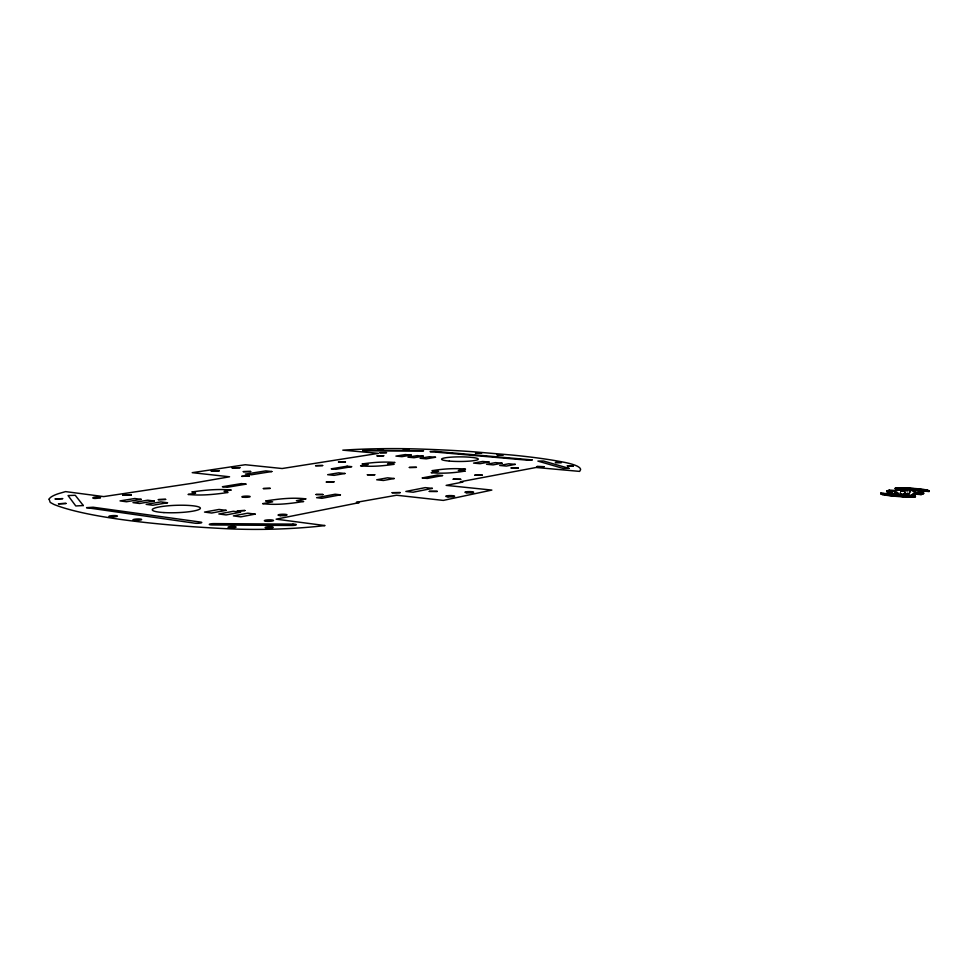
<?xml version="1.0" encoding="UTF-8"?>
<svg xmlns="http://www.w3.org/2000/svg" width="978" height="978" viewBox="0 0 978 978"><rect width="100%" height="100%" fill="white"/><g stroke="black" fill="none" stroke-linecap="round" stroke-linejoin="round"><path stroke-width="1.47" d="M891.728 492.545L891.753 491.91L886.594 493.633L880.909 493.132L880.885 493.768L886.557 494.269L890.457 492.863M886.557 494.269L886.594 493.633M886.814 491.017L892.449 491.506L891.386 492.521L892.425 492.142L886.789 491.653L886.814 491.017C890.127 488.951 894.039 491.445 897.413 489.868L897.376 490.504M889.515 490.064L886.789 491.653M893.33 495.002L893.978 494.134L897.572 493.866M894.222 490.822L893.146 491.213L895.127 490.895L893.916 491.396M894.271 494.44L894.87 494.856L894.894 494.22L893.354 494.367L893.978 494.134M894.577 493.291C893.77 494.342 894.308 492.081 897.144 492.973L897.119 493.817L896.74 492.35L895.139 492.631L896.74 492.35M894.405 492.949L894.846 493.621L897.144 492.973M894.846 493.621L894.87 492.985M895.09 491.531L895.139 490.54M895.249 488.01L900.836 488.487L900.799 489.11L895.225 488.633L896.3 487.924A12.971 1.748 2.4 0 1 898.048 487.826L898.672 487.802A12.971 1.748 2.4 0 1 902.731 487.79A26.198 3.557 2.4 0 1 911.728 488.242L917.498 488.731A26.247 3.557 2.4 0 1 925.237 489.697A11.724 1.577 2.4 0 1 927.877 490.271L928.195 490.369A11.724 1.577 2.4 0 1 928.868 490.675L929.063 491.518L929.002 490.785M895.408 493.621L895.445 492.973M895.579 494.183L895.775 492.851M895.921 494.049L895.824 492.68M896.068 492.289L895.115 493.267L896.716 492.985M896.484 494.049L896.52 493.413M896.96 494.086L896.985 493.45M900.836 488.487L897.046 490.467L900.799 489.11M900.75 491.2L902.364 490.296L900.787 490.565M901.435 491.262L901.459 490.626M901.655 490.87L901.679 490.235M912.694 496.115L905.115 496.103L904.87 495.369L906.41 495.223L904.87 495.369M905.457 495.785L906.386 495.87L904.846 496.017L905.481 495.137M905.762 496.103L905.799 495.455M906.74 494.66L907.229 493.853L907.193 494.489M907.914 494.379L909.54 493.462L907.951 493.743M913.012 494.183L913.33 494.856L913.012 494.183L914.601 493.829M912.987 494.819L913.917 493.841M913.88 494.477L914.491 493.817M914.234 494.501L915.249 493.12L917.205 492.802L915.249 493.12M880.909 493.132L880.958 493.988A10.024 1.381 2.4 0 0 881.789 494.416L884.515 495.015A34.377 4.682 2.4 0 0 907.56 497.044A10.122 1.406 2.4 0 0 915.371 496.8L915.396 496.152L909.577 495.638L913.366 494.208M916.264 493.364L915.212 493.756L916.166 493.193M917.865 492.496L923.623 492.985L923.587 493.633L917.719 493.144L919.21 491.995M917.804 493.156L918.831 492.753L918.525 492.093L924.1 490.296M918.831 492.753L919.406 491.751M919.369 492.386L919.748 491.787M915.237 494.122L921.007 494.623L923.623 492.985M919.711 492.423L924.1 490.308M895.31 495.32L896.239 495.626M377.973 449.257L383.449 449.244L378.4 449.11M899.198 489.66L900.029 489.697M897.951 490.112L899.699 489.733M886.655 493.731L885.848 493.719L886.691 493.768M892.78 490.944L892.462 490.956M882.645 493.499L883.293 493.499M901.093 493.682L900.371 493.597L901.129 493.645M884.699 494.269L885.127 494.245M921.007 494.623L923.587 493.633M914.21 493.829L921.044 493.976M913.33 494.856L908.831 496.408L909.662 496.433M916.141 493.829L917.181 493.438M914.406 491.152L916.349 490.846L912.584 490.797L915.066 491.384L913.489 491.653L914.381 491.323M883.012 493.89L883.342 493.866M896.777 493.743L894.234 493.425M902.388 488.487L903.061 488.511M904.858 496.029L912.694 496.09M905.2 492.154L904.479 492.117L905.261 492.105M907.229 496.249L907.939 496.286M920.714 490.43L921.52 490.467L920.738 490.479M920.689 491.066L921.215 491.042M917.914 491.848L917.645 491.873M898.648 490.198L897.987 490.186M921.41 493.792L922.205 493.89L921.435 493.853M902.828 493.804L903.317 493.792M906.618 490.137L907.401 490.174L906.643 490.198M888.269 490.846L889.002 490.87L888.22 490.834M889.283 491.017L890.066 491.042M890.053 491.103L889.283 491.078M896.85 495.638L896.912 495.712M913.134 488.487L912.865 488.499M895.225 488.633L896.276 488.548A12.971 1.748 2.4 0 1 898.024 488.45L898.648 488.425A12.971 1.748 2.4 0 1 902.706 488.413A26.198 3.57 2.4 0 1 905.714 488.523M893.146 493.866L893.33 493.866M900.432 492.863L900.163 492.851M918.66 491.262L918.929 491.384M902.132 488.89L901.863 488.78M911.08 489.623L914.65 490.015L911.068 490.112M926.753 490.137L926.936 490.149M923.599 490.968L923.807 490.87M906.948 491.225L907.156 491.237M907.229 493.853L903.855 494.049L907.694 494.098L906.765 494.024M920.653 493.535L920.848 493.535M888.379 493.425L888.33 493.535M889.246 494.623L903.77 495.932M909.198 495.235L909.1 495.357M910.726 496.335L910.983 496.249M923.391 490.394L929.1 490.883M923.366 491.029L929.063 491.518M893.953 494.782L894.87 494.856M915.371 496.8L909.662 496.408M890.64 495.394L897.78 496.017M900.64 496.274L903.745 496.579L888.978 495.357M916.814 489.293L917.474 489.355A26.235 3.57 2.4 0 1 918.403 489.452M926.704 491.164L923.232 490.455M922.682 489.55L927.303 490.504L926.667 490.516M887.242 494.526L882.718 493.535M883.256 494.147L887.706 495.112M880.921 493.242L880.995 493.34A10.024 1.381 2.3 0 0 881.814 493.768L884.54 494.367A34.377 4.67 2.4 0 0 907.596 496.396A10.122 1.394 2.4 0 0 915.396 496.152M923.635 490.088A26.235 3.57 2.4 0 1 925.2 490.333A11.712 1.577 2.4 0 1 927.853 490.895L928.159 491.005A11.712 1.577 2.4 0 1 928.831 491.311M195.05 492.374L195.588 493.205L188.069 494.452C201.346 495.822 214.793 494.44 227.984 492.484L224.048 491.262L231.248 490.051C218.131 488.755 204.867 490.076 191.835 491.971L195.05 492.374M219.243 470.76L211.285 470.993L219.243 470.76M83.326 505.54L75.783 505.968L68.057 495.553L75.257 495.296L83.326 505.54M503.059 454.917L496.91 454.88L503.059 454.953M249.268 476.078L241.798 476.347L249.268 476.078M49.108 499.159L50.22 502.399L53.9 504.428A313.865 44.096 -0.7 0 0 227.862 528.768A105.233 16.76 -1.4 0 0 325.026 525.565L276.126 519.171L359.183 502.655L356.395 502.337L396.53 495.235L443.303 500.406L491.848 490.076L446.139 485.369L462.949 482.032L460.283 481.763L536.103 467.484L579.612 471.396L580.565 469.733A100.062 13.264 0 0 0 579.074 467.288L577.827 466.482A100.062 13.264 0 0 0 563.218 462.093A237.031 33.032 -0.6 0 0 512.57 455.1L472.949 451.738A235.123 32.408 -0.7 0 0 407.863 448.731A107.409 13.619 -0.5 0 0 374.855 448.804L369.366 448.939A107.409 13.619 -0.5 0 0 353.205 449.562L342.801 450.149L378.535 453.352L282.129 468.523L245.258 464.733L192.214 472.667L229.561 476.787L192.568 483.242L103.692 496.592L65.563 491.604L58.374 493.682A99.719 14.352 -1.9 0 0 49.89 498.059L49.108 499.159M383.706 455.736L377.092 455.882L383.706 455.736M244.928 510.528L237.385 510.834L244.928 510.528M333.975 481.824L326.346 482.044L333.975 481.824M481.555 453.083L475.467 453.095L481.543 453.12M416.408 467.337L409.354 467.46L416.408 467.337M914.687 489.391L910.176 489.208L914.687 489.391M345.417 461.885L338.535 462.032L345.417 461.885M899.956 494.868L895.347 494.709L899.956 494.868M322.654 465.528L315.601 465.687L322.654 465.528M270.197 488.377L263.375 488.56L270.197 488.377M66.052 503.438L58.509 503.792L66.052 503.438M400.185 492.606L392.141 492.704L400.185 492.606M62.616 498.633L55.22 498.963L62.616 498.633M239.903 467.692L232.092 467.802L239.903 467.692M165.649 499.391L158.363 499.624L165.649 499.391M561.396 462.545L555.467 462.508L561.396 462.545M250.649 471.494L243.314 471.64L250.649 471.494M437.276 491.408L429.281 491.384L437.276 491.408M423.474 450.748L362.85 450.528L423.474 450.748M131.272 494.929L122.922 495.137L131.272 494.929M86.602 507.655L194.867 523.193A4.01 0.66 -1.9 0 0 200.539 523.034A4.01 0.66 -1.9 0 0 200.649 522.093L93.118 507.227L86.602 507.655M408.938 449.367L403.449 449.379L408.938 449.367M374.745 474.746L367.386 474.746L374.745 474.746M532.093 459.929L527.594 460.198L430.063 451.628L434.489 451.298L532.093 459.929M518.242 468.059L511.152 467.973L518.242 468.059M100.489 497.668C89.768 500.235 90.697 495.565 100.489 497.668M569.074 468.376L563.279 468.474L537.888 461.09L543.487 461.005L569.074 468.376M482.215 475.112L474.905 475.149L482.215 475.112M573.389 465.919L567.362 465.809L573.389 465.919M886.667 494.403L885.86 494.391L886.655 494.391M322.923 494.513L315.98 494.501L322.923 494.513M460.724 479.318L453.217 479.22L460.724 479.318M909.1 490.345L909.907 490.406L909.149 490.345M543.964 466.702L536.959 466.543L543.964 466.702M386.481 452.631L380.002 452.692L386.481 452.631M914.185 493.205L914.992 493.254L914.185 493.205M884.699 494.905L885.383 494.966L884.699 494.905M919.369 489.917L918.782 490.137L920.274 490.002L919.369 489.917M902.718 494.905L901.178 495.051L902.718 494.905M916.643 489.685L915.151 489.831L916.643 489.685M903.635 494.978L903.024 495.21L904.564 495.064L903.635 494.978M917.547 489.77L916.973 489.99L918.464 489.844L917.547 489.77M909.748 491.641L909.149 491.861L910.652 491.726L909.748 491.641M882.633 494.452L883.305 494.513L882.682 494.44M893.061 494.061L891.533 494.208L893.061 494.061M907.181 488.89L905.689 489.024L907.181 488.89M904.882 490.137L902.621 489.941L906.374 489.99L904.882 490.137M908.073 488.963L907.486 489.183L908.978 489.037L908.073 488.963M902.926 491.054L902.327 491.274L903.831 491.139L902.926 491.054M891.239 493.902L889.699 494.049L891.239 493.902M905.383 488.731L903.892 488.878L905.383 488.731M910.542 496.91L910.665 496.897M905.371 488.12L897.902 488.083L905.359 488.095M904.564 494.954L903.892 494.941L904.528 494.966M903.097 487.912L902.413 487.863L903.097 487.888M907.046 493.389L907.718 493.45L907.107 493.377M908.904 495.712L909.687 495.76L908.965 495.699M917.608 493.707L918.391 493.78L917.67 493.694M912.657 496.763L904.87 496.714L912.621 496.775M924.479 489.721L924.528 489.709M924.442 490.345L924.577 490.333M900.775 488.328L901.533 488.377L900.848 488.328M907.242 496.885L907.303 496.873M921.08 489.428L906.472 488.23L921.093 489.403M927.205 490.858L926.545 490.822L927.23 490.834M432.374 488.389L413.095 492.215L405.858 491.433L425.198 487.631L432.374 488.389M255.148 514.122L240.759 516.873L233.4 515.895L247.813 513.169L255.148 514.122M515.272 464.379L506.384 466.078L499.734 465.479L508.646 463.78L515.272 464.379M303.535 501.506C289.953 503.67 276.334 505.296 262.63 503.658L272.679 501.812L265.649 500.956C279.072 498.853 292.495 497.313 306.028 498.866L296.407 500.663L303.535 501.506M465.027 471.09C453.792 472.961 442.508 473.755 431.151 472.68L438.609 471.31L431.995 470.675C443.107 468.865 454.269 468.095 465.504 469.122L458.327 470.455L465.027 471.09M340.417 494.831L321.921 498.315L316.591 497.692L335.124 494.232L340.417 494.831M442.545 475.565L427.252 478.45L422.129 477.936L437.459 475.076L442.545 475.565M240.527 512.227L226.089 514.929L218.84 513.976L233.302 511.286L240.527 512.227M502.069 463.205L493.12 464.88L486.567 464.281L495.54 462.618L502.069 463.205M226.138 510.357L211.651 513.022L204.512 512.081L219.035 509.44L226.138 510.357M489.049 462.044L480.039 463.694L473.56 463.107L482.594 461.469L489.049 462.044M394.22 478.511L383.437 480.479L376.701 479.782L387.508 477.826L394.22 478.511M167.495 502.753L152.825 505.247L146.162 504.367L160.844 501.897L167.495 502.753M393.792 464.342C382.753 465.98 371.689 466.885 360.564 465.821L368.229 464.55L362.08 463.963C373.009 462.374 383.951 461.506 394.978 462.508L387.569 463.755L393.792 464.342M435.503 457.264L426.249 458.841L420.112 458.279L429.379 456.726L435.503 457.264M345.026 473.486L334.048 475.357L327.642 474.697L338.657 472.839L345.026 473.486M154.255 501.042L139.561 503.487L132.996 502.619L147.702 500.198L154.255 501.042M423.303 456.176L414.012 457.728L407.948 457.178L417.264 455.638L423.303 456.176M897.865 493.364L898.623 493.462L897.926 493.352M897.828 494L898.599 494.11L897.828 494M241.432 483.597L222.397 486.726L227.202 487.276L246.212 484.134L241.432 483.597M347.129 466.213L331.236 468.829L335.894 469.293L351.762 466.677L347.129 466.213M141.211 499.355L126.492 501.763L120.037 500.907L134.768 498.511L141.211 499.355M411.261 455.112L401.921 456.64L395.931 456.103L405.295 454.574L411.261 455.112M888.22 491.396L888.978 491.433L888.293 491.396M271.847 471.53L251.444 474.758L245.356 474.11L265.784 470.895L271.847 471.53M292.984 524.11L214.194 523.609A4.034 0.672 -1.8 0 0 209.39 524.257A4.034 0.672 -1.8 0 0 212.434 524.966L291.652 525.479A3.998 0.672 -1.3 0 0 296.261 524.819A3.998 0.672 -1.3 0 0 292.984 524.11M110.93 516.91A4.303 0.672 -2.3 0 0 117.458 516.091A4.303 0.672 -2.3 0 0 111.101 515.736A4.303 0.672 -2.3 0 0 110.93 516.91M163.949 512.57A24.034 3.692 -1.9 0 0 200.368 508.291A24.034 3.692 -1.9 0 0 164.744 506.139A24.034 3.692 -1.9 0 0 163.949 512.57M449.354 461.078A18.374 2.311 -0.1 0 0 478.205 459.342A18.374 2.311 -0.1 0 0 452.154 457.093A18.374 2.311 -0.1 0 0 449.354 461.078M135.111 520.357A4.34 0.685 -2.2 0 0 141.651 519.514A4.34 0.685 -2.2 0 0 135.16 519.159A4.34 0.685 -2.2 0 0 135.111 520.357M229.207 527.741A4.071 0.685 -1.7 0 0 235.991 527.228A4.071 0.685 -1.7 0 0 230.991 526.543A4.071 0.685 -1.7 0 0 229.207 527.741M243.779 497.289A4.156 0.611 -1.4 0 0 250.172 496.641A4.156 0.611 -1.4 0 0 244.145 496.213A4.156 0.611 -1.4 0 0 243.779 497.289M266.065 521.262A4.597 0.758 -1.4 0 0 273.485 520.602A4.597 0.758 -1.4 0 0 267.287 519.929A4.597 0.758 -1.4 0 0 266.065 521.262M266.713 528.022A4.059 0.685 -1.5 0 0 273.229 527.411A4.059 0.685 -1.5 0 0 267.691 526.812A4.059 0.685 -1.5 0 0 266.713 528.022M280.283 515.638A4.487 0.721 -1.3 0 0 287.055 514.868A4.487 0.721 -1.3 0 0 280.393 514.379A4.487 0.721 -1.3 0 0 280.283 515.638M448.01 496.848A4.438 0.672 -0.2 0 0 454.672 496.237A4.438 0.672 -0.2 0 0 448.01 495.675A4.438 0.672 -0.2 0 0 448.01 496.848M466.799 492.778A4.352 0.648 0 0 0 473.658 492.301A4.352 0.648 0 0 0 467.484 491.653A4.352 0.648 0 0 0 466.799 492.778"/></g></svg>
